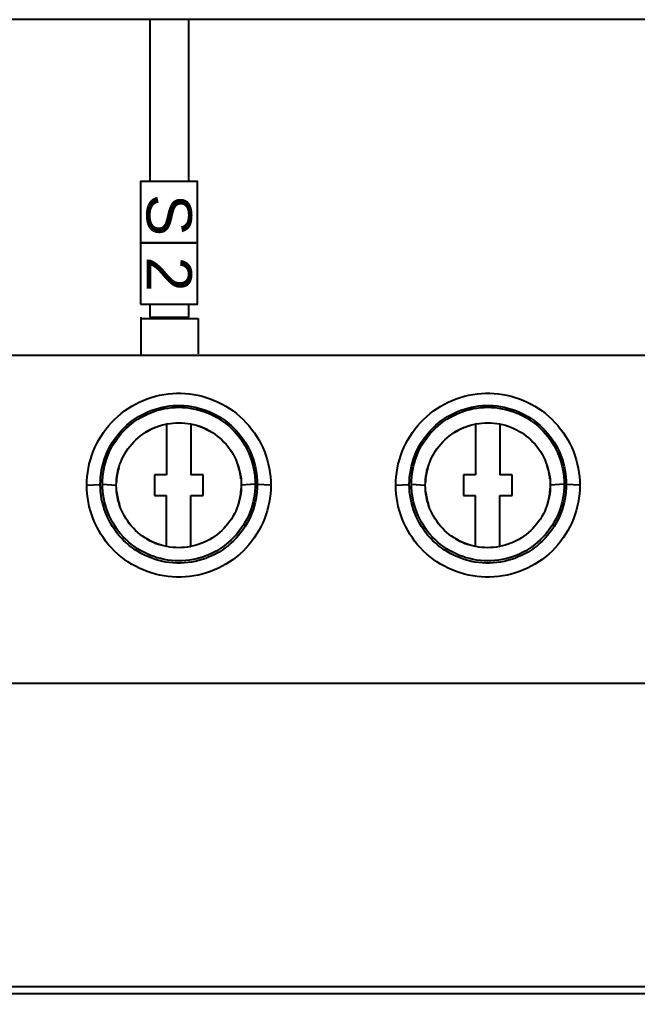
# Model space of a CAD drawing. Header units: millimetres. Extents: x 3609 to 5941, y 2453 to 3731.
# Drawn here: x 4253.4 to 4287.5, y 2760.5 to 2814.3 of the extents above; entities that cross this region are included whole.
import ezdxf

# ---------------------------------------------------------------- set-up
doc = ezdxf.new("R2010")
doc.units = ezdxf.units.MM
doc.styles.get("Standard").update_dxf_attribs({"font": 'arial.ttf'})

msp = doc.modelspace()

# ---------------------------------------------------------------- linework, layer by layer
for p, q in [((4431.542, 2814.284), (4171.042, 2814.284)), ((4260.637, 2814.292), (4260.637, 2805.356)), ((4262.789, 2805.356), (4262.789, 2814.292)), ((4260.637, 2801.987), (4260.637, 2801.936)), ((4262.789, 2801.936), (4262.789, 2801.987)), ((4260.637, 2798.567), (4260.637, 2797.852)), ((4262.789, 2797.852), (4262.789, 2798.567)), ((4260.131, 2797.852), (4260.131, 2795.765)), ((4260.131, 2797.788), (4263.295, 2797.788)), ((4260.637, 2797.852), (4262.789, 2797.852)), ((4263.295, 2797.788), (4263.295, 2795.828)), ((4219.423, 2795.761), (4288.091, 2795.761)), ((4261.175, 2793.543), (4261.408, 2793.587)), ((4261.408, 2793.587), (4261.642, 2793.62)), ((4261.642, 2793.62), (4261.878, 2793.642)), ((4261.878, 2793.642), (4262.114, 2793.653)), ((4262.114, 2793.653), (4262.351, 2793.653)), ((4262.351, 2793.653), (4262.587, 2793.642)), ((4262.587, 2793.642), (4262.823, 2793.62)), ((4262.823, 2793.62), (4263.057, 2793.587)), ((4263.057, 2793.587), (4263.29, 2793.543)), ((4278.222, 2793.543), (4278.455, 2793.587)), ((4278.455, 2793.587), (4278.689, 2793.62)), ((4278.689, 2793.62), (4278.925, 2793.642)), ((4278.925, 2793.642), (4279.161, 2793.653)), ((4279.161, 2793.653), (4279.398, 2793.653)), ((4279.398, 2793.653), (4279.634, 2793.642)), ((4279.634, 2793.642), (4279.87, 2793.62)), ((4279.87, 2793.62), (4280.104, 2793.587)), ((4280.104, 2793.587), (4280.337, 2793.543)), ((4259.636, 2792.94), (4259.843, 2793.056)), ((4259.843, 2793.056), (4260.055, 2793.163)), ((4260.055, 2793.163), (4260.272, 2793.26)), ((4260.272, 2793.26), (4260.492, 2793.346)), ((4260.492, 2793.346), (4260.717, 2793.422)), ((4260.717, 2793.422), (4260.945, 2793.488)), ((4260.945, 2793.488), (4261.175, 2793.543)), ((4263.29, 2793.543), (4263.52, 2793.488)), ((4263.52, 2793.488), (4263.748, 2793.423)), ((4263.748, 2793.423), (4263.972, 2793.347)), ((4263.972, 2793.347), (4264.193, 2793.26)), ((4264.193, 2793.26), (4264.41, 2793.163)), ((4264.41, 2793.163), (4264.622, 2793.056)), ((4264.622, 2793.056), (4264.829, 2792.94)), ((4276.683, 2792.94), (4276.89, 2793.056)), ((4276.89, 2793.056), (4277.102, 2793.163)), ((4277.102, 2793.163), (4277.319, 2793.26)), ((4277.319, 2793.26), (4277.54, 2793.346)), ((4277.54, 2793.346), (4277.764, 2793.422)), ((4277.764, 2793.422), (4277.992, 2793.488)), ((4277.992, 2793.488), (4278.222, 2793.543)), ((4280.337, 2793.543), (4280.567, 2793.488)), ((4280.567, 2793.488), (4280.795, 2793.423)), ((4280.795, 2793.423), (4281.02, 2793.347)), ((4281.02, 2793.347), (4281.241, 2793.26)), ((4281.241, 2793.26), (4281.457, 2793.163)), ((4281.457, 2793.163), (4281.669, 2793.056)), ((4281.669, 2793.056), (4281.876, 2792.94)), ((4258.868, 2792.379), (4259.05, 2792.532)), ((4259.05, 2792.532), (4259.239, 2792.677)), ((4259.239, 2792.677), (4259.434, 2792.813)), ((4259.434, 2792.813), (4259.636, 2792.94)), ((4260.195, 2792.471), (4260.376, 2792.562)), ((4260.318, 2792.419), (4260.498, 2792.506)), ((4260.376, 2792.562), (4260.561, 2792.645)), ((4260.498, 2792.506), (4260.681, 2792.584)), ((4260.561, 2792.645), (4260.749, 2792.719)), ((4260.681, 2792.584), (4260.868, 2792.653)), ((4260.749, 2792.719), (4260.941, 2792.785)), ((4260.868, 2792.653), (4261.057, 2792.714)), ((4260.941, 2792.785), (4261.135, 2792.841)), ((4261.057, 2792.714), (4261.25, 2792.765)), ((4261.135, 2792.841), (4261.331, 2792.888)), ((4261.25, 2792.765), (4261.445, 2792.807)), ((4261.331, 2792.888), (4261.53, 2792.925)), ((4261.445, 2792.807), (4261.642, 2792.84)), ((4261.53, 2792.925), (4261.729, 2792.954)), ((4261.642, 2792.84), (4261.84, 2792.863)), ((4261.729, 2792.954), (4261.93, 2792.972)), ((4261.84, 2792.863), (4262.039, 2792.877)), ((4261.93, 2792.972), (4262.132, 2792.982)), ((4262.039, 2792.877), (4262.239, 2792.882)), ((4262.132, 2792.982), (4262.333, 2792.982)), ((4262.239, 2792.882), (4262.439, 2792.877)), ((4262.333, 2792.982), (4262.535, 2792.972)), ((4262.439, 2792.877), (4262.638, 2792.862)), ((4262.535, 2792.972), (4262.735, 2792.954)), ((4262.638, 2792.862), (4262.836, 2792.838)), ((4262.735, 2792.954), (4262.935, 2792.925)), ((4262.836, 2792.838), (4263.033, 2792.805)), ((4262.935, 2792.925), (4263.133, 2792.888)), ((4263.033, 2792.805), (4263.227, 2792.762)), ((4263.133, 2792.888), (4263.33, 2792.841)), ((4263.227, 2792.762), (4263.419, 2792.71)), ((4263.33, 2792.841), (4263.524, 2792.785)), ((4263.419, 2792.71), (4263.609, 2792.649)), ((4263.524, 2792.785), (4263.715, 2792.72)), ((4263.609, 2792.649), (4263.795, 2792.58)), ((4263.715, 2792.72), (4263.904, 2792.645)), ((4263.795, 2792.58), (4263.978, 2792.501)), ((4263.904, 2792.645), (4264.089, 2792.563)), ((4264.089, 2792.563), (4264.269, 2792.471)), ((4264.829, 2792.94), (4265.03, 2792.813)), ((4265.03, 2792.813), (4265.226, 2792.677)), ((4265.226, 2792.677), (4265.415, 2792.533)), ((4265.415, 2792.533), (4265.597, 2792.379)), ((4275.915, 2792.379), (4276.097, 2792.532)), ((4276.097, 2792.532), (4276.286, 2792.677)), ((4276.286, 2792.677), (4276.482, 2792.813)), ((4276.482, 2792.813), (4276.683, 2792.94)), ((4277.243, 2792.471), (4277.424, 2792.562)), ((4277.365, 2792.419), (4277.545, 2792.506)), ((4277.424, 2792.562), (4277.608, 2792.645)), ((4277.545, 2792.506), (4277.728, 2792.584)), ((4277.608, 2792.645), (4277.797, 2792.719)), ((4277.728, 2792.584), (4277.915, 2792.653)), ((4277.797, 2792.719), (4277.988, 2792.785)), ((4277.915, 2792.653), (4278.105, 2792.714)), ((4277.988, 2792.785), (4278.182, 2792.841)), ((4278.105, 2792.714), (4278.297, 2792.765)), ((4278.182, 2792.841), (4278.379, 2792.888)), ((4278.297, 2792.765), (4278.492, 2792.807)), ((4278.379, 2792.888), (4278.577, 2792.925)), ((4278.492, 2792.807), (4278.689, 2792.84)), ((4278.577, 2792.925), (4278.777, 2792.954)), ((4278.689, 2792.84), (4278.887, 2792.863)), ((4278.777, 2792.954), (4278.977, 2792.972)), ((4278.887, 2792.863), (4279.087, 2792.877)), ((4278.977, 2792.972), (4279.179, 2792.982)), ((4279.087, 2792.877), (4279.287, 2792.882)), ((4279.179, 2792.982), (4279.38, 2792.982)), ((4279.287, 2792.882), (4279.486, 2792.877)), ((4279.38, 2792.982), (4279.582, 2792.972)), ((4279.486, 2792.877), (4279.685, 2792.862)), ((4279.582, 2792.972), (4279.783, 2792.954)), ((4279.685, 2792.862), (4279.883, 2792.838)), ((4279.783, 2792.954), (4279.982, 2792.925)), ((4279.883, 2792.838), (4280.08, 2792.805)), ((4279.982, 2792.925), (4280.181, 2792.888)), ((4280.08, 2792.805), (4280.274, 2792.762)), ((4280.181, 2792.888), (4280.377, 2792.841)), ((4280.274, 2792.762), (4280.467, 2792.71)), ((4280.377, 2792.841), (4280.571, 2792.785)), ((4280.467, 2792.71), (4280.656, 2792.649)), ((4280.571, 2792.785), (4280.763, 2792.72)), ((4280.656, 2792.649), (4280.842, 2792.58)), ((4280.763, 2792.72), (4280.951, 2792.645)), ((4280.842, 2792.58), (4281.025, 2792.501)), ((4280.951, 2792.645), (4281.136, 2792.563)), ((4281.136, 2792.563), (4281.317, 2792.471)), ((4281.876, 2792.94), (4282.078, 2792.813)), ((4282.078, 2792.813), (4282.273, 2792.677)), ((4282.273, 2792.677), (4282.462, 2792.533)), ((4282.462, 2792.533), (4282.644, 2792.379)), ((4258.367, 2791.868), (4258.526, 2792.046)), ((4258.526, 2792.046), (4258.693, 2792.216)), ((4258.693, 2792.216), (4258.868, 2792.379)), ((4259.364, 2791.89), (4259.519, 2792.021)), ((4259.489, 2791.861), (4259.645, 2791.989)), ((4259.519, 2792.021), (4259.68, 2792.146)), ((4259.645, 2791.989), (4259.806, 2792.109)), ((4259.68, 2792.146), (4259.847, 2792.262)), ((4259.806, 2792.109), (4259.972, 2792.22)), ((4259.847, 2792.262), (4260.019, 2792.371)), ((4259.972, 2792.22), (4260.143, 2792.324)), ((4260.019, 2792.371), (4260.195, 2792.471)), ((4260.143, 2792.324), (4260.318, 2792.419)), ((4261.588, 2791.965), (4261.749, 2791.992)), ((4261.749, 2791.992), (4261.911, 2792.011)), ((4261.911, 2792.011), (4262.075, 2792.022)), ((4262.075, 2792.022), (4262.238, 2792.026)), ((4262.238, 2792.026), (4262.402, 2792.022)), ((4262.402, 2792.022), (4262.564, 2792.01)), ((4262.564, 2792.01), (4262.727, 2791.99)), ((4262.727, 2791.99), (4262.887, 2791.963)), ((4263.978, 2792.501), (4264.157, 2792.414)), ((4264.157, 2792.414), (4264.332, 2792.318)), ((4264.269, 2792.471), (4264.446, 2792.371)), ((4264.332, 2792.318), (4264.503, 2792.214)), ((4264.446, 2792.371), (4264.618, 2792.262)), ((4264.503, 2792.214), (4264.669, 2792.101)), ((4264.618, 2792.262), (4264.785, 2792.146)), ((4264.669, 2792.101), (4264.831, 2791.98)), ((4264.785, 2792.146), (4264.946, 2792.022)), ((4264.831, 2791.98), (4264.986, 2791.852)), ((4264.946, 2792.022), (4265.101, 2791.89)), ((4265.597, 2792.379), (4265.772, 2792.217)), ((4265.772, 2792.217), (4265.939, 2792.046)), ((4265.939, 2792.046), (4266.098, 2791.868)), ((4275.414, 2791.868), (4275.573, 2792.046)), ((4275.573, 2792.046), (4275.74, 2792.216)), ((4275.74, 2792.216), (4275.915, 2792.379)), ((4276.411, 2791.89), (4276.566, 2792.021)), ((4276.537, 2791.861), (4276.692, 2791.989)), ((4276.566, 2792.021), (4276.727, 2792.146)), ((4276.692, 2791.989), (4276.853, 2792.109)), ((4276.727, 2792.146), (4276.894, 2792.262)), ((4276.853, 2792.109), (4277.019, 2792.22)), ((4276.894, 2792.262), (4277.066, 2792.371)), ((4277.019, 2792.22), (4277.19, 2792.324)), ((4277.066, 2792.371), (4277.243, 2792.471)), ((4277.19, 2792.324), (4277.365, 2792.419)), ((4278.635, 2791.965), (4278.796, 2791.992)), ((4278.796, 2791.992), (4278.959, 2792.011)), ((4278.959, 2792.011), (4279.122, 2792.022)), ((4279.122, 2792.022), (4279.285, 2792.026)), ((4279.285, 2792.026), (4279.449, 2792.022)), ((4279.449, 2792.022), (4279.612, 2792.01)), ((4279.612, 2792.01), (4279.774, 2791.99)), ((4279.774, 2791.99), (4279.934, 2791.963)), ((4281.025, 2792.501), (4281.204, 2792.414)), ((4281.204, 2792.414), (4281.38, 2792.318)), ((4281.317, 2792.471), (4281.493, 2792.371)), ((4281.38, 2792.318), (4281.55, 2792.214)), ((4281.493, 2792.371), (4281.665, 2792.262)), ((4281.55, 2792.214), (4281.717, 2792.101)), ((4281.665, 2792.262), (4281.832, 2792.146)), ((4281.717, 2792.101), (4281.878, 2791.98)), ((4281.832, 2792.146), (4281.993, 2792.022)), ((4281.878, 2791.98), (4282.033, 2791.852)), ((4281.993, 2792.022), (4282.149, 2791.89)), ((4282.644, 2792.379), (4282.819, 2792.217)), ((4282.819, 2792.217), (4282.986, 2792.046)), ((4282.986, 2792.046), (4283.145, 2791.868)), ((4257.942, 2791.291), (4258.075, 2791.49)), ((4258.075, 2791.49), (4258.217, 2791.682)), ((4258.217, 2791.682), (4258.367, 2791.868)), ((4258.807, 2791.292), (4258.936, 2791.451)), ((4258.929, 2791.274), (4259.059, 2791.431)), ((4258.936, 2791.451), (4259.072, 2791.604)), ((4259.059, 2791.431), (4259.196, 2791.582)), ((4259.072, 2791.604), (4259.214, 2791.75)), ((4259.196, 2791.582), (4259.34, 2791.725)), ((4259.214, 2791.75), (4259.364, 2791.89)), ((4259.34, 2791.725), (4259.489, 2791.861)), ((4260.247, 2791.397), (4260.383, 2791.488)), ((4260.383, 2791.488), (4260.523, 2791.572)), ((4260.523, 2791.572), (4260.666, 2791.65)), ((4260.666, 2791.65), (4260.813, 2791.72)), ((4260.813, 2791.72), (4260.963, 2791.784)), ((4260.963, 2791.784), (4261.116, 2791.84)), ((4261.116, 2791.84), (4261.271, 2791.889)), ((4261.271, 2791.889), (4261.429, 2791.931)), ((4261.429, 2791.931), (4261.588, 2791.965)), ((4261.562, 2791.96), (4261.562, 2789.153)), ((4262.887, 2791.963), (4263.046, 2791.929)), ((4262.903, 2791.96), (4262.903, 2789.153)), ((4263.046, 2791.929), (4263.204, 2791.886)), ((4263.204, 2791.886), (4263.359, 2791.837)), ((4263.359, 2791.837), (4263.511, 2791.78)), ((4263.511, 2791.78), (4263.661, 2791.716)), ((4263.661, 2791.716), (4263.807, 2791.645)), ((4263.807, 2791.645), (4263.951, 2791.567)), ((4263.951, 2791.567), (4264.09, 2791.483)), ((4264.09, 2791.483), (4264.226, 2791.391)), ((4264.986, 2791.852), (4265.136, 2791.715)), ((4265.101, 2791.89), (4265.251, 2791.751)), ((4265.136, 2791.715), (4265.28, 2791.571)), ((4265.251, 2791.751), (4265.393, 2791.604)), ((4265.28, 2791.571), (4265.417, 2791.42)), ((4265.393, 2791.604), (4265.529, 2791.451)), ((4265.529, 2791.451), (4265.658, 2791.292)), ((4266.098, 2791.868), (4266.248, 2791.683)), ((4266.248, 2791.683), (4266.39, 2791.49)), ((4266.39, 2791.49), (4266.523, 2791.291)), ((4274.989, 2791.291), (4275.122, 2791.49)), ((4275.122, 2791.49), (4275.264, 2791.682)), ((4275.264, 2791.682), (4275.414, 2791.868)), ((4275.855, 2791.292), (4275.983, 2791.451)), ((4275.976, 2791.274), (4276.106, 2791.431)), ((4275.983, 2791.451), (4276.119, 2791.604)), ((4276.106, 2791.431), (4276.243, 2791.582)), ((4276.119, 2791.604), (4276.262, 2791.75)), ((4276.243, 2791.582), (4276.387, 2791.725)), ((4276.262, 2791.75), (4276.411, 2791.89)), ((4276.387, 2791.725), (4276.537, 2791.861)), ((4277.294, 2791.397), (4277.43, 2791.488)), ((4277.43, 2791.488), (4277.57, 2791.572)), ((4277.57, 2791.572), (4277.714, 2791.65)), ((4277.714, 2791.65), (4277.86, 2791.72)), ((4277.86, 2791.72), (4278.01, 2791.784)), ((4278.01, 2791.784), (4278.163, 2791.84)), ((4278.163, 2791.84), (4278.318, 2791.889)), ((4278.318, 2791.889), (4278.476, 2791.931)), ((4278.476, 2791.931), (4278.635, 2791.965)), ((4278.609, 2791.96), (4278.609, 2789.153)), ((4279.934, 2791.963), (4280.094, 2791.929)), ((4279.95, 2791.96), (4279.95, 2789.153)), ((4280.094, 2791.929), (4280.251, 2791.886)), ((4280.251, 2791.886), (4280.406, 2791.837)), ((4280.406, 2791.837), (4280.558, 2791.78)), ((4280.558, 2791.78), (4280.708, 2791.716)), ((4280.708, 2791.716), (4280.855, 2791.645)), ((4280.855, 2791.645), (4280.998, 2791.567)), ((4280.998, 2791.567), (4281.138, 2791.483)), ((4281.138, 2791.483), (4281.274, 2791.391)), ((4282.033, 2791.852), (4282.183, 2791.715)), ((4282.149, 2791.89), (4282.298, 2791.751)), ((4282.183, 2791.715), (4282.327, 2791.571)), ((4282.298, 2791.751), (4282.44, 2791.604)), ((4282.327, 2791.571), (4282.464, 2791.42)), ((4282.44, 2791.604), (4282.576, 2791.451)), ((4282.576, 2791.451), (4282.705, 2791.292)), ((4283.145, 2791.868), (4283.296, 2791.683)), ((4283.296, 2791.683), (4283.437, 2791.49)), ((4283.437, 2791.49), (4283.57, 2791.291)), ((4257.706, 2790.875), (4257.819, 2791.086)), ((4257.819, 2791.086), (4257.942, 2791.291)), ((4258.468, 2790.78), (4258.573, 2790.956)), ((4258.573, 2790.956), (4258.686, 2791.127)), ((4258.584, 2790.764), (4258.691, 2790.94)), ((4258.686, 2791.127), (4258.807, 2791.292)), ((4258.691, 2790.94), (4258.806, 2791.11)), ((4258.806, 2791.11), (4258.929, 2791.274)), ((4259.636, 2790.846), (4259.748, 2790.969)), ((4259.748, 2790.969), (4259.866, 2791.085)), ((4259.866, 2791.085), (4259.988, 2791.195)), ((4259.988, 2791.195), (4260.115, 2791.299)), ((4260.115, 2791.299), (4260.247, 2791.397)), ((4264.226, 2791.391), (4264.358, 2791.293)), ((4264.358, 2791.293), (4264.486, 2791.188)), ((4264.486, 2791.188), (4264.608, 2791.077)), ((4264.608, 2791.077), (4264.726, 2790.96)), ((4264.726, 2790.96), (4264.838, 2790.837)), ((4265.417, 2791.42), (4265.546, 2791.261)), ((4265.546, 2791.261), (4265.669, 2791.097)), ((4265.658, 2791.292), (4265.779, 2791.127)), ((4265.669, 2791.097), (4265.783, 2790.926)), ((4265.779, 2791.127), (4265.892, 2790.956)), ((4265.783, 2790.926), (4265.889, 2790.75)), ((4265.892, 2790.956), (4265.997, 2790.78)), ((4266.523, 2791.291), (4266.646, 2791.086)), ((4266.646, 2791.086), (4266.759, 2790.875)), ((4274.753, 2790.875), (4274.866, 2791.086)), ((4274.866, 2791.086), (4274.989, 2791.291)), ((4275.515, 2790.78), (4275.62, 2790.956)), ((4275.62, 2790.956), (4275.734, 2791.127)), ((4275.631, 2790.764), (4275.738, 2790.94)), ((4275.734, 2791.127), (4275.855, 2791.292)), ((4275.738, 2790.94), (4275.853, 2791.11)), ((4275.853, 2791.11), (4275.976, 2791.274)), ((4276.683, 2790.846), (4276.795, 2790.969)), ((4276.795, 2790.969), (4276.913, 2791.085)), ((4276.913, 2791.085), (4277.035, 2791.195)), ((4277.035, 2791.195), (4277.163, 2791.299)), ((4277.163, 2791.299), (4277.294, 2791.397)), ((4281.274, 2791.391), (4281.405, 2791.293)), ((4281.405, 2791.293), (4281.533, 2791.188)), ((4281.533, 2791.188), (4281.655, 2791.077)), ((4281.655, 2791.077), (4281.773, 2790.96)), ((4281.773, 2790.96), (4281.885, 2790.837)), ((4282.464, 2791.42), (4282.594, 2791.261)), ((4282.594, 2791.261), (4282.716, 2791.097)), ((4282.705, 2791.292), (4282.826, 2791.127)), ((4282.716, 2791.097), (4282.83, 2790.926)), ((4282.826, 2791.127), (4282.939, 2790.956)), ((4282.83, 2790.926), (4282.936, 2790.75)), ((4282.939, 2790.956), (4283.044, 2790.78)), ((4283.57, 2791.291), (4283.693, 2791.086)), ((4283.693, 2791.086), (4283.806, 2790.875)), ((4257.428, 2790.214), (4257.51, 2790.439)), ((4257.51, 2790.439), (4257.603, 2790.659)), ((4257.603, 2790.659), (4257.706, 2790.875)), ((4258.204, 2790.225), (4258.283, 2790.414)), ((4258.283, 2790.414), (4258.371, 2790.599)), ((4258.317, 2790.21), (4258.397, 2790.398)), ((4258.371, 2790.599), (4258.468, 2790.78)), ((4258.397, 2790.398), (4258.486, 2790.584)), ((4258.486, 2790.584), (4258.584, 2790.764)), ((4259.248, 2790.304), (4259.335, 2790.446)), ((4259.335, 2790.446), (4259.429, 2790.585)), ((4259.429, 2790.585), (4259.529, 2790.718)), ((4259.529, 2790.718), (4259.636, 2790.846)), ((4264.838, 2790.837), (4264.944, 2790.708)), ((4264.944, 2790.708), (4265.044, 2790.574)), ((4265.044, 2790.574), (4265.137, 2790.435)), ((4265.137, 2790.435), (4265.224, 2790.292)), ((4265.889, 2790.75), (4265.986, 2790.569)), ((4265.986, 2790.569), (4266.074, 2790.384)), ((4265.997, 2790.78), (4266.094, 2790.599)), ((4266.074, 2790.384), (4266.153, 2790.196)), ((4266.094, 2790.599), (4266.182, 2790.414)), ((4266.182, 2790.414), (4266.261, 2790.225)), ((4266.759, 2790.875), (4266.862, 2790.659)), ((4266.862, 2790.659), (4266.955, 2790.439)), ((4266.955, 2790.439), (4267.037, 2790.215)), ((4274.475, 2790.214), (4274.557, 2790.439)), ((4274.557, 2790.439), (4274.65, 2790.659)), ((4274.65, 2790.659), (4274.753, 2790.875)), ((4275.251, 2790.225), (4275.33, 2790.414)), ((4275.33, 2790.414), (4275.419, 2790.599)), ((4275.364, 2790.21), (4275.444, 2790.398)), ((4275.419, 2790.599), (4275.515, 2790.78)), ((4275.444, 2790.398), (4275.533, 2790.584)), ((4275.533, 2790.584), (4275.631, 2790.764)), ((4276.295, 2790.304), (4276.382, 2790.446)), ((4276.382, 2790.446), (4276.476, 2790.585)), ((4276.476, 2790.585), (4276.577, 2790.718)), ((4276.577, 2790.718), (4276.683, 2790.846)), ((4281.885, 2790.837), (4281.991, 2790.708)), ((4281.991, 2790.708), (4282.091, 2790.574)), ((4282.091, 2790.574), (4282.185, 2790.435)), ((4282.185, 2790.435), (4282.271, 2790.292)), ((4282.936, 2790.75), (4283.033, 2790.569)), ((4283.033, 2790.569), (4283.122, 2790.384)), ((4283.044, 2790.78), (4283.141, 2790.599)), ((4283.122, 2790.384), (4283.201, 2790.196)), ((4283.141, 2790.599), (4283.229, 2790.414)), ((4283.229, 2790.414), (4283.308, 2790.225)), ((4283.806, 2790.875), (4283.909, 2790.659)), ((4283.909, 2790.659), (4284.002, 2790.439)), ((4284.002, 2790.439), (4284.085, 2790.215)), ((4257.295, 2789.754), (4257.356, 2789.986)), ((4257.356, 2789.986), (4257.428, 2790.214)), ((4258.02, 2789.637), (4258.072, 2789.836)), ((4258.072, 2789.836), (4258.133, 2790.032)), ((4258.133, 2790.032), (4258.204, 2790.225)), ((4258.134, 2789.628), (4258.185, 2789.824)), ((4258.185, 2789.824), (4258.247, 2790.018)), ((4258.247, 2790.018), (4258.317, 2790.21)), ((4258.971, 2789.696), (4259.029, 2789.852)), ((4259.029, 2789.852), (4259.095, 2790.006)), ((4259.095, 2790.006), (4259.167, 2790.157)), ((4259.167, 2790.157), (4259.248, 2790.304)), ((4265.224, 2790.292), (4265.304, 2790.145)), ((4265.304, 2790.145), (4265.376, 2789.994)), ((4265.376, 2789.994), (4265.44, 2789.841)), ((4265.44, 2789.841), (4265.497, 2789.686)), ((4266.153, 2790.196), (4266.223, 2790.005)), ((4266.223, 2790.005), (4266.283, 2789.813)), ((4266.261, 2790.225), (4266.332, 2790.032)), ((4266.332, 2790.032), (4266.393, 2789.836)), ((4266.393, 2789.836), (4266.445, 2789.637)), ((4267.037, 2790.215), (4267.109, 2789.986)), ((4267.109, 2789.986), (4267.17, 2789.755)), ((4274.342, 2789.754), (4274.403, 2789.986)), ((4274.403, 2789.986), (4274.475, 2790.214)), ((4275.067, 2789.637), (4275.119, 2789.836)), ((4275.119, 2789.836), (4275.181, 2790.032)), ((4275.181, 2790.032), (4275.251, 2790.225)), ((4275.181, 2789.628), (4275.233, 2789.824)), ((4275.233, 2789.824), (4275.294, 2790.018)), ((4275.294, 2790.018), (4275.364, 2790.21)), ((4276.019, 2789.696), (4276.076, 2789.852)), ((4276.076, 2789.852), (4276.142, 2790.006)), ((4276.142, 2790.006), (4276.215, 2790.157)), ((4276.215, 2790.157), (4276.295, 2790.304)), ((4282.271, 2790.292), (4282.351, 2790.145)), ((4282.351, 2790.145), (4282.423, 2789.994)), ((4282.423, 2789.994), (4282.488, 2789.841)), ((4282.488, 2789.841), (4282.545, 2789.686)), ((4283.201, 2790.196), (4283.27, 2790.005)), ((4283.27, 2790.005), (4283.33, 2789.813)), ((4283.308, 2790.225), (4283.379, 2790.032)), ((4283.379, 2790.032), (4283.44, 2789.836)), ((4283.44, 2789.836), (4283.492, 2789.637)), ((4284.085, 2790.215), (4284.156, 2789.986)), ((4284.156, 2789.986), (4284.217, 2789.755)), ((4257.178, 2789.05), (4257.206, 2789.286)), ((4257.206, 2789.286), (4257.245, 2789.521)), ((4257.245, 2789.521), (4257.295, 2789.754)), ((4257.944, 2789.235), (4257.978, 2789.437)), ((4257.978, 2789.437), (4258.02, 2789.637)), ((4258.06, 2789.234), (4258.092, 2789.432)), ((4258.092, 2789.432), (4258.134, 2789.628)), ((4258.845, 2789.22), (4258.879, 2789.38)), ((4258.879, 2789.38), (4258.921, 2789.539)), ((4258.921, 2789.539), (4258.971, 2789.696)), ((4265.497, 2789.686), (4265.546, 2789.53)), ((4265.546, 2789.53), (4265.588, 2789.373)), ((4265.588, 2789.373), (4265.621, 2789.214)), ((4266.283, 2789.813), (4266.333, 2789.62)), ((4266.333, 2789.62), (4266.374, 2789.425)), ((4266.374, 2789.425), (4266.406, 2789.23)), ((4266.445, 2789.637), (4266.488, 2789.437)), ((4266.488, 2789.437), (4266.521, 2789.235)), ((4267.17, 2789.755), (4267.22, 2789.521)), ((4267.22, 2789.521), (4267.259, 2789.286)), ((4267.259, 2789.286), (4267.287, 2789.05)), ((4274.226, 2789.05), (4274.253, 2789.286)), ((4274.253, 2789.286), (4274.292, 2789.521)), ((4274.292, 2789.521), (4274.342, 2789.754)), ((4274.991, 2789.235), (4275.025, 2789.437)), ((4275.025, 2789.437), (4275.067, 2789.637)), ((4275.107, 2789.234), (4275.139, 2789.432)), ((4275.139, 2789.432), (4275.181, 2789.628)), ((4275.892, 2789.22), (4275.926, 2789.38)), ((4275.926, 2789.38), (4275.968, 2789.539)), ((4275.968, 2789.539), (4276.019, 2789.696)), ((4282.545, 2789.686), (4282.594, 2789.53)), ((4282.594, 2789.53), (4282.635, 2789.373)), ((4282.635, 2789.373), (4282.668, 2789.214)), ((4283.33, 2789.813), (4283.38, 2789.62)), ((4283.38, 2789.62), (4283.421, 2789.425)), ((4283.421, 2789.425), (4283.453, 2789.23)), ((4283.492, 2789.637), (4283.535, 2789.437)), ((4283.535, 2789.437), (4283.568, 2789.235)), ((4284.217, 2789.755), (4284.267, 2789.521)), ((4284.267, 2789.521), (4284.306, 2789.286)), ((4284.306, 2789.286), (4284.334, 2789.05)), ((4257.157, 2788.578), (4257.162, 2788.814)), ((4257.162, 2788.814), (4257.178, 2789.05)), ((4257.902, 2788.628), (4257.906, 2788.83)), ((4257.906, 2788.83), (4257.921, 2789.032)), ((4257.921, 2789.032), (4257.944, 2789.235)), ((4258.019, 2788.643), (4258.023, 2788.84)), ((4258.023, 2788.84), (4258.037, 2789.037)), ((4258.037, 2789.037), (4258.06, 2789.234)), ((4258.789, 2788.738), (4258.8, 2788.899)), ((4258.8, 2788.899), (4258.818, 2789.059)), ((4258.818, 2789.059), (4258.845, 2789.22)), ((4260.892, 2789.153), (4260.892, 2788.004)), ((4261.562, 2789.153), (4260.892, 2789.153)), ((4263.573, 2789.153), (4262.903, 2789.153)), ((4263.573, 2788.004), (4263.573, 2789.153)), ((4265.621, 2789.214), (4265.647, 2789.056)), ((4265.647, 2789.056), (4265.666, 2788.897)), ((4265.666, 2788.897), (4265.677, 2788.737)), ((4266.406, 2789.23), (4266.428, 2789.034)), ((4266.428, 2789.034), (4266.442, 2788.839)), ((4266.442, 2788.839), (4266.446, 2788.643)), ((4266.521, 2789.235), (4266.545, 2789.032)), ((4266.545, 2789.032), (4266.559, 2788.83)), ((4266.559, 2788.83), (4266.563, 2788.628)), ((4267.287, 2789.05), (4267.303, 2788.814)), ((4267.303, 2788.814), (4267.308, 2788.578)), ((4274.204, 2788.578), (4274.209, 2788.814)), ((4274.209, 2788.814), (4274.226, 2789.05)), ((4274.949, 2788.628), (4274.954, 2788.83)), ((4274.954, 2788.83), (4274.968, 2789.032)), ((4274.968, 2789.032), (4274.991, 2789.235)), ((4275.066, 2788.643), (4275.07, 2788.84)), ((4275.07, 2788.84), (4275.084, 2789.037)), ((4275.084, 2789.037), (4275.107, 2789.234)), ((4275.836, 2788.738), (4275.847, 2788.899)), ((4275.847, 2788.899), (4275.866, 2789.059)), ((4275.866, 2789.059), (4275.892, 2789.22)), ((4277.939, 2789.153), (4277.939, 2788.004)), ((4278.609, 2789.153), (4277.939, 2789.153)), ((4280.621, 2789.153), (4279.95, 2789.153)), ((4280.621, 2788.004), (4280.621, 2789.153)), ((4282.668, 2789.214), (4282.694, 2789.056)), ((4282.694, 2789.056), (4282.713, 2788.897)), ((4282.713, 2788.897), (4282.724, 2788.737)), ((4283.453, 2789.23), (4283.476, 2789.034)), ((4283.476, 2789.034), (4283.489, 2788.839)), ((4283.489, 2788.839), (4283.493, 2788.643)), ((4283.568, 2789.235), (4283.592, 2789.032)), ((4283.592, 2789.032), (4283.606, 2788.83)), ((4283.606, 2788.83), (4283.61, 2788.628)), ((4284.334, 2789.05), (4284.35, 2788.814)), ((4284.35, 2788.814), (4284.356, 2788.578)), ((4257.157, 2788.578), (4257.902, 2788.628)), ((4257.162, 2788.342), (4257.157, 2788.578)), ((4257.179, 2788.106), (4257.162, 2788.342)), ((4257.907, 2788.425), (4257.902, 2788.628)), ((4257.921, 2788.222), (4257.907, 2788.425)), ((4257.944, 2788.02), (4257.921, 2788.222)), ((4258.023, 2788.448), (4258.019, 2788.643)), ((4258.019, 2788.643), (4258.785, 2788.578)), ((4258.037, 2788.253), (4258.023, 2788.448)), ((4258.059, 2788.058), (4258.037, 2788.253)), ((4258.785, 2788.578), (4258.789, 2788.738)), ((4258.788, 2788.42), (4258.785, 2788.578)), ((4258.799, 2788.261), (4258.788, 2788.42)), ((4258.818, 2788.103), (4258.799, 2788.261)), ((4265.666, 2788.259), (4265.647, 2788.099)), ((4265.677, 2788.419), (4265.666, 2788.259)), ((4265.677, 2788.737), (4265.68, 2788.578)), ((4265.68, 2788.578), (4265.677, 2788.419)), ((4266.446, 2788.643), (4265.68, 2788.578)), ((4266.428, 2788.251), (4266.406, 2788.054)), ((4266.442, 2788.447), (4266.428, 2788.251)), ((4266.447, 2788.643), (4266.442, 2788.447)), ((4266.544, 2788.222), (4266.521, 2788.02)), ((4266.559, 2788.425), (4266.544, 2788.222)), ((4266.563, 2788.628), (4266.559, 2788.425)), ((4267.308, 2788.578), (4266.563, 2788.628)), ((4267.303, 2788.342), (4267.287, 2788.105)), ((4267.308, 2788.578), (4267.303, 2788.342)), ((4274.204, 2788.578), (4274.949, 2788.628)), ((4274.209, 2788.342), (4274.204, 2788.578)), ((4274.226, 2788.106), (4274.209, 2788.342)), ((4274.954, 2788.425), (4274.949, 2788.628)), ((4274.968, 2788.222), (4274.954, 2788.425)), ((4274.992, 2788.02), (4274.968, 2788.222)), ((4275.07, 2788.448), (4275.066, 2788.643)), ((4275.066, 2788.643), (4275.832, 2788.578)), ((4275.084, 2788.253), (4275.07, 2788.448)), ((4275.106, 2788.058), (4275.084, 2788.253)), ((4275.832, 2788.578), (4275.836, 2788.738)), ((4275.836, 2788.42), (4275.832, 2788.578)), ((4275.847, 2788.261), (4275.836, 2788.42)), ((4275.865, 2788.103), (4275.847, 2788.261)), ((4282.713, 2788.259), (4282.694, 2788.099)), ((4282.724, 2788.419), (4282.713, 2788.259)), ((4282.724, 2788.737), (4282.728, 2788.578)), ((4282.728, 2788.578), (4282.724, 2788.419)), ((4283.494, 2788.643), (4282.727, 2788.578)), ((4283.476, 2788.251), (4283.453, 2788.054)), ((4283.489, 2788.447), (4283.476, 2788.251)), ((4283.494, 2788.643), (4283.489, 2788.447)), ((4283.592, 2788.222), (4283.568, 2788.02)), ((4283.606, 2788.425), (4283.592, 2788.222)), ((4283.61, 2788.628), (4283.606, 2788.425)), ((4284.356, 2788.578), (4283.61, 2788.628)), ((4284.35, 2788.342), (4284.334, 2788.105)), ((4284.356, 2788.578), (4284.35, 2788.342)), ((4257.206, 2787.869), (4257.179, 2788.106)), ((4257.245, 2787.634), (4257.206, 2787.869)), ((4257.978, 2787.818), (4257.944, 2788.02)), ((4258.02, 2787.618), (4257.978, 2787.818)), ((4258.09, 2787.864), (4258.059, 2788.058)), ((4258.131, 2787.67), (4258.09, 2787.864)), ((4258.181, 2787.477), (4258.131, 2787.67)), ((4258.843, 2787.944), (4258.818, 2788.103)), ((4258.877, 2787.787), (4258.843, 2787.944)), ((4258.918, 2787.63), (4258.877, 2787.787)), ((4260.892, 2788.004), (4261.562, 2788.004)), ((4261.562, 2785.196), (4261.562, 2788.004)), ((4262.903, 2785.196), (4262.903, 2788.004)), ((4262.903, 2788.004), (4263.573, 2788.004)), ((4265.587, 2787.779), (4265.545, 2787.621)), ((4265.621, 2787.939), (4265.587, 2787.779)), ((4265.647, 2788.099), (4265.621, 2787.939)), ((4266.374, 2787.857), (4266.332, 2787.661)), ((4266.406, 2788.054), (4266.374, 2787.857)), ((4266.487, 2787.818), (4266.445, 2787.618)), ((4266.521, 2788.02), (4266.487, 2787.818)), ((4267.259, 2787.869), (4267.22, 2787.634)), ((4267.287, 2788.105), (4267.259, 2787.869)), ((4274.254, 2787.869), (4274.226, 2788.106)), ((4274.292, 2787.634), (4274.254, 2787.869)), ((4275.025, 2787.818), (4274.992, 2788.02)), ((4275.067, 2787.618), (4275.025, 2787.818)), ((4275.138, 2787.864), (4275.106, 2788.058)), ((4275.178, 2787.67), (4275.138, 2787.864)), ((4275.228, 2787.477), (4275.178, 2787.67)), ((4275.891, 2787.944), (4275.865, 2788.103)), ((4275.924, 2787.787), (4275.891, 2787.944)), ((4275.965, 2787.63), (4275.924, 2787.787)), ((4277.939, 2788.004), (4278.609, 2788.004)), ((4278.609, 2785.196), (4278.609, 2788.004)), ((4279.95, 2785.196), (4279.95, 2788.004)), ((4279.95, 2788.004), (4280.621, 2788.004)), ((4282.634, 2787.779), (4282.592, 2787.621)), ((4282.668, 2787.939), (4282.634, 2787.779)), ((4282.694, 2788.099), (4282.668, 2787.939)), ((4283.421, 2787.857), (4283.379, 2787.661)), ((4283.453, 2788.054), (4283.421, 2787.857)), ((4283.535, 2787.818), (4283.492, 2787.618)), ((4283.568, 2788.02), (4283.535, 2787.818)), ((4284.306, 2787.869), (4284.267, 2787.634)), ((4284.334, 2788.105), (4284.306, 2787.869)), ((4257.295, 2787.401), (4257.245, 2787.634)), ((4257.356, 2787.17), (4257.295, 2787.401)), ((4257.428, 2786.942), (4257.356, 2787.17)), ((4258.072, 2787.42), (4258.02, 2787.618)), ((4258.133, 2787.225), (4258.072, 2787.42)), ((4258.203, 2787.033), (4258.133, 2787.225)), ((4258.241, 2787.285), (4258.181, 2787.477)), ((4258.31, 2787.095), (4258.241, 2787.285)), ((4258.966, 2787.474), (4258.918, 2787.63)), ((4259.023, 2787.319), (4258.966, 2787.474)), ((4259.087, 2787.166), (4259.023, 2787.319)), ((4259.159, 2787.016), (4259.087, 2787.166)), ((4265.372, 2787.154), (4265.3, 2787.004)), ((4265.437, 2787.308), (4265.372, 2787.154)), ((4265.495, 2787.463), (4265.437, 2787.308)), ((4265.545, 2787.621), (4265.495, 2787.463)), ((4266.22, 2787.272), (4266.15, 2787.081)), ((4266.281, 2787.466), (4266.22, 2787.272)), ((4266.332, 2787.225), (4266.262, 2787.032)), ((4266.332, 2787.661), (4266.281, 2787.466)), ((4266.393, 2787.42), (4266.332, 2787.225)), ((4266.445, 2787.618), (4266.393, 2787.42)), ((4267.109, 2787.17), (4267.037, 2786.942)), ((4267.17, 2787.401), (4267.109, 2787.17)), ((4267.22, 2787.634), (4267.17, 2787.401)), ((4274.342, 2787.401), (4274.292, 2787.634)), ((4274.403, 2787.17), (4274.342, 2787.401)), ((4274.475, 2786.942), (4274.403, 2787.17)), ((4275.119, 2787.42), (4275.067, 2787.618)), ((4275.18, 2787.225), (4275.119, 2787.42)), ((4275.251, 2787.033), (4275.18, 2787.225)), ((4275.288, 2787.285), (4275.228, 2787.477)), ((4275.357, 2787.095), (4275.288, 2787.285)), ((4276.014, 2787.474), (4275.965, 2787.63)), ((4276.07, 2787.319), (4276.014, 2787.474)), ((4276.135, 2787.166), (4276.07, 2787.319)), ((4276.206, 2787.016), (4276.135, 2787.166)), ((4282.42, 2787.154), (4282.347, 2787.004)), ((4282.485, 2787.308), (4282.42, 2787.154)), ((4282.542, 2787.463), (4282.485, 2787.308)), ((4282.592, 2787.621), (4282.542, 2787.463)), ((4283.267, 2787.272), (4283.197, 2787.081)), ((4283.328, 2787.466), (4283.267, 2787.272)), ((4283.379, 2787.225), (4283.309, 2787.032)), ((4283.379, 2787.661), (4283.328, 2787.466)), ((4283.44, 2787.42), (4283.379, 2787.225)), ((4283.492, 2787.618), (4283.44, 2787.42)), ((4284.156, 2787.17), (4284.085, 2786.942)), ((4284.217, 2787.401), (4284.156, 2787.17)), ((4284.267, 2787.634), (4284.217, 2787.401)), ((4257.51, 2786.718), (4257.428, 2786.942)), ((4257.602, 2786.498), (4257.51, 2786.718)), ((4258.282, 2786.844), (4258.203, 2787.033)), ((4258.37, 2786.66), (4258.282, 2786.844)), ((4258.388, 2786.907), (4258.31, 2787.095)), ((4258.467, 2786.48), (4258.37, 2786.66)), ((4258.476, 2786.722), (4258.388, 2786.907)), ((4258.573, 2786.542), (4258.476, 2786.722)), ((4259.238, 2786.869), (4259.159, 2787.016)), ((4259.325, 2786.726), (4259.238, 2786.869)), ((4259.418, 2786.587), (4259.325, 2786.726)), ((4265.133, 2786.714), (4265.039, 2786.576)), ((4265.22, 2786.857), (4265.133, 2786.714)), ((4265.3, 2787.004), (4265.22, 2786.857)), ((4265.981, 2786.707), (4265.884, 2786.527)), ((4266.07, 2786.892), (4265.981, 2786.707)), ((4266.095, 2786.659), (4265.998, 2786.479)), ((4266.15, 2787.081), (4266.07, 2786.892)), ((4266.182, 2786.844), (4266.095, 2786.659)), ((4266.262, 2787.032), (4266.182, 2786.844)), ((4266.955, 2786.718), (4266.863, 2786.498)), ((4267.037, 2786.942), (4266.955, 2786.718)), ((4274.557, 2786.718), (4274.475, 2786.942)), ((4274.65, 2786.498), (4274.557, 2786.718)), ((4275.33, 2786.844), (4275.251, 2787.033)), ((4275.417, 2786.66), (4275.33, 2786.844)), ((4275.436, 2786.907), (4275.357, 2787.095)), ((4275.514, 2786.48), (4275.417, 2786.66)), ((4275.523, 2786.722), (4275.436, 2786.907)), ((4275.62, 2786.542), (4275.523, 2786.722)), ((4276.286, 2786.869), (4276.206, 2787.016)), ((4276.372, 2786.726), (4276.286, 2786.869)), ((4276.465, 2786.587), (4276.372, 2786.726)), ((4282.18, 2786.714), (4282.086, 2786.576)), ((4282.267, 2786.857), (4282.18, 2786.714)), ((4282.347, 2787.004), (4282.267, 2786.857)), ((4283.029, 2786.707), (4282.931, 2786.527)), ((4283.117, 2786.892), (4283.029, 2786.707)), ((4283.142, 2786.659), (4283.046, 2786.479)), ((4283.197, 2787.081), (4283.117, 2786.892)), ((4283.23, 2786.844), (4283.142, 2786.659)), ((4283.309, 2787.032), (4283.23, 2786.844)), ((4284.002, 2786.718), (4283.91, 2786.498)), ((4284.085, 2786.942), (4284.002, 2786.718)), ((4257.705, 2786.283), (4257.602, 2786.498)), ((4257.818, 2786.073), (4257.705, 2786.283)), ((4257.941, 2785.868), (4257.818, 2786.073)), ((4258.571, 2786.305), (4258.467, 2786.48)), ((4258.684, 2786.134), (4258.571, 2786.305)), ((4258.679, 2786.365), (4258.573, 2786.542)), ((4258.793, 2786.195), (4258.679, 2786.365)), ((4258.804, 2785.97), (4258.684, 2786.134)), ((4258.914, 2786.03), (4258.793, 2786.195)), ((4259.518, 2786.453), (4259.418, 2786.587)), ((4259.624, 2786.324), (4259.518, 2786.453)), ((4259.736, 2786.201), (4259.624, 2786.324)), ((4259.853, 2786.084), (4259.736, 2786.201)), ((4259.975, 2785.972), (4259.853, 2786.084)), ((4264.604, 2786.075), (4264.481, 2785.965)), ((4264.721, 2786.192), (4264.604, 2786.075)), ((4264.833, 2786.314), (4264.721, 2786.192)), ((4264.939, 2786.442), (4264.833, 2786.314)), ((4265.039, 2786.576), (4264.939, 2786.442)), ((4265.663, 2786.181), (4265.54, 2786.017)), ((4265.781, 2786.134), (4265.661, 2785.969)), ((4265.777, 2786.351), (4265.663, 2786.181)), ((4265.884, 2786.527), (4265.777, 2786.351)), ((4265.894, 2786.304), (4265.781, 2786.134)), ((4265.998, 2786.479), (4265.894, 2786.304)), ((4266.647, 2786.072), (4266.524, 2785.868)), ((4266.76, 2786.283), (4266.647, 2786.072)), ((4266.863, 2786.498), (4266.76, 2786.283)), ((4274.752, 2786.283), (4274.65, 2786.498)), ((4274.865, 2786.073), (4274.752, 2786.283)), ((4274.988, 2785.868), (4274.865, 2786.073)), ((4275.618, 2786.305), (4275.514, 2786.48)), ((4275.731, 2786.134), (4275.618, 2786.305)), ((4275.726, 2786.365), (4275.62, 2786.542)), ((4275.84, 2786.195), (4275.726, 2786.365)), ((4275.851, 2785.97), (4275.731, 2786.134)), ((4275.962, 2786.03), (4275.84, 2786.195)), ((4276.565, 2786.453), (4276.465, 2786.587)), ((4276.671, 2786.324), (4276.565, 2786.453)), ((4276.783, 2786.201), (4276.671, 2786.324)), ((4276.9, 2786.084), (4276.783, 2786.201)), ((4277.022, 2785.972), (4276.9, 2786.084)), ((4281.651, 2786.075), (4281.528, 2785.965)), ((4281.768, 2786.192), (4281.651, 2786.075)), ((4281.88, 2786.314), (4281.768, 2786.192)), ((4281.986, 2786.442), (4281.88, 2786.314)), ((4282.086, 2786.576), (4281.986, 2786.442)), ((4282.71, 2786.181), (4282.588, 2786.017)), ((4282.828, 2786.134), (4282.708, 2785.969)), ((4282.825, 2786.351), (4282.71, 2786.181)), ((4282.931, 2786.527), (4282.825, 2786.351)), ((4282.941, 2786.304), (4282.828, 2786.134)), ((4283.046, 2786.479), (4282.941, 2786.304)), ((4283.694, 2786.072), (4283.571, 2785.868)), ((4283.807, 2786.283), (4283.694, 2786.072)), ((4283.91, 2786.498), (4283.807, 2786.283)), ((4258.073, 2785.67), (4257.941, 2785.868)), ((4258.214, 2785.478), (4258.073, 2785.67)), ((4258.932, 2785.811), (4258.804, 2785.97)), ((4259.044, 2785.872), (4258.914, 2786.03)), ((4259.067, 2785.659), (4258.932, 2785.811)), ((4259.181, 2785.72), (4259.044, 2785.872)), ((4259.209, 2785.513), (4259.067, 2785.659)), ((4259.324, 2785.576), (4259.181, 2785.72)), ((4259.473, 2785.439), (4259.324, 2785.576)), ((4260.102, 2785.867), (4259.975, 2785.972)), ((4260.234, 2785.769), (4260.102, 2785.867)), ((4260.37, 2785.677), (4260.234, 2785.769)), ((4260.51, 2785.592), (4260.37, 2785.677)), ((4260.653, 2785.514), (4260.51, 2785.592)), ((4260.8, 2785.442), (4260.653, 2785.514)), ((4263.947, 2785.587), (4263.803, 2785.509)), ((4264.086, 2785.671), (4263.947, 2785.587)), ((4264.222, 2785.763), (4264.086, 2785.671)), ((4264.354, 2785.86), (4264.222, 2785.763)), ((4264.481, 2785.965), (4264.354, 2785.86)), ((4265.13, 2785.565), (4264.981, 2785.43)), ((4265.274, 2785.709), (4265.13, 2785.565)), ((4265.398, 2785.658), (4265.255, 2785.512)), ((4265.411, 2785.859), (4265.274, 2785.709)), ((4265.533, 2785.811), (4265.398, 2785.658)), ((4265.54, 2786.017), (4265.411, 2785.859)), ((4265.661, 2785.969), (4265.533, 2785.811)), ((4266.392, 2785.669), (4266.251, 2785.477)), ((4266.524, 2785.868), (4266.392, 2785.669)), ((4275.12, 2785.67), (4274.988, 2785.868)), ((4275.261, 2785.478), (4275.12, 2785.67)), ((4275.979, 2785.811), (4275.851, 2785.97)), ((4276.091, 2785.872), (4275.962, 2786.03)), ((4276.114, 2785.659), (4275.979, 2785.811)), ((4276.228, 2785.72), (4276.091, 2785.872)), ((4276.257, 2785.513), (4276.114, 2785.659)), ((4276.371, 2785.576), (4276.228, 2785.72)), ((4276.521, 2785.439), (4276.371, 2785.576)), ((4277.15, 2785.867), (4277.022, 2785.972)), ((4277.281, 2785.769), (4277.15, 2785.867)), ((4277.417, 2785.677), (4277.281, 2785.769)), ((4277.557, 2785.592), (4277.417, 2785.677)), ((4277.7, 2785.514), (4277.557, 2785.592)), ((4277.847, 2785.442), (4277.7, 2785.514)), ((4280.994, 2785.587), (4280.85, 2785.509)), ((4281.134, 2785.671), (4280.994, 2785.587)), ((4281.269, 2785.763), (4281.134, 2785.671)), ((4281.401, 2785.86), (4281.269, 2785.763)), ((4281.528, 2785.965), (4281.401, 2785.86)), ((4282.178, 2785.565), (4282.028, 2785.43)), ((4282.321, 2785.709), (4282.178, 2785.565)), ((4282.445, 2785.658), (4282.303, 2785.512)), ((4282.458, 2785.859), (4282.321, 2785.709)), ((4282.58, 2785.811), (4282.445, 2785.658)), ((4282.588, 2786.017), (4282.458, 2785.859)), ((4282.708, 2785.969), (4282.58, 2785.811)), ((4283.439, 2785.669), (4283.298, 2785.477)), ((4283.571, 2785.868), (4283.439, 2785.669)), ((4258.364, 2785.293), (4258.214, 2785.478)), ((4258.522, 2785.115), (4258.364, 2785.293)), ((4258.689, 2784.944), (4258.522, 2785.115)), ((4259.358, 2785.374), (4259.209, 2785.513)), ((4259.513, 2785.242), (4259.358, 2785.374)), ((4259.629, 2785.31), (4259.473, 2785.439)), ((4259.674, 2785.118), (4259.513, 2785.242)), ((4259.79, 2785.189), (4259.629, 2785.31)), ((4259.84, 2785.001), (4259.674, 2785.118)), ((4259.956, 2785.076), (4259.79, 2785.189)), ((4260.012, 2784.893), (4259.84, 2785.001)), ((4260.127, 2784.971), (4259.956, 2785.076)), ((4260.95, 2785.378), (4260.8, 2785.442)), ((4261.102, 2785.321), (4260.95, 2785.378)), ((4261.258, 2785.271), (4261.102, 2785.321)), ((4261.415, 2785.229), (4261.258, 2785.271)), ((4261.575, 2785.194), (4261.415, 2785.229)), ((4261.736, 2785.166), (4261.575, 2785.194)), ((4261.899, 2785.147), (4261.736, 2785.166)), ((4262.063, 2785.135), (4261.899, 2785.147)), ((4262.227, 2785.13), (4262.063, 2785.135)), ((4262.391, 2785.134), (4262.227, 2785.13)), ((4262.555, 2785.146), (4262.391, 2785.134)), ((4262.718, 2785.165), (4262.555, 2785.146)), ((4262.879, 2785.192), (4262.718, 2785.165)), ((4263.039, 2785.226), (4262.879, 2785.192)), ((4263.198, 2785.268), (4263.039, 2785.226)), ((4263.353, 2785.318), (4263.198, 2785.268)), ((4263.506, 2785.374), (4263.353, 2785.318)), ((4263.656, 2785.438), (4263.506, 2785.374)), ((4263.803, 2785.509), (4263.656, 2785.438)), ((4264.498, 2785.069), (4264.328, 2784.965)), ((4264.624, 2785.001), (4264.453, 2784.892)), ((4264.664, 2785.181), (4264.498, 2785.069)), ((4264.791, 2785.117), (4264.624, 2785.001)), ((4264.825, 2785.301), (4264.664, 2785.181)), ((4264.952, 2785.242), (4264.791, 2785.117)), ((4264.981, 2785.43), (4264.825, 2785.301)), ((4265.107, 2785.373), (4264.952, 2785.242)), ((4265.255, 2785.512), (4265.107, 2785.373)), ((4265.943, 2785.114), (4265.776, 2784.944)), ((4266.101, 2785.292), (4265.943, 2785.114)), ((4266.251, 2785.477), (4266.101, 2785.292)), ((4275.411, 2785.293), (4275.261, 2785.478)), ((4275.569, 2785.115), (4275.411, 2785.293)), ((4275.736, 2784.944), (4275.569, 2785.115)), ((4276.405, 2785.374), (4276.257, 2785.513)), ((4276.56, 2785.242), (4276.405, 2785.374)), ((4276.676, 2785.31), (4276.521, 2785.439)), ((4276.721, 2785.118), (4276.56, 2785.242)), ((4276.837, 2785.189), (4276.676, 2785.31)), ((4276.888, 2785.001), (4276.721, 2785.118)), ((4277.003, 2785.076), (4276.837, 2785.189)), ((4277.059, 2784.893), (4276.888, 2785.001)), ((4277.174, 2784.971), (4277.003, 2785.076)), ((4277.997, 2785.378), (4277.847, 2785.442)), ((4278.149, 2785.321), (4277.997, 2785.378)), ((4278.305, 2785.271), (4278.149, 2785.321)), ((4278.462, 2785.229), (4278.305, 2785.271)), ((4278.622, 2785.194), (4278.462, 2785.229)), ((4278.783, 2785.166), (4278.622, 2785.194)), ((4278.946, 2785.147), (4278.783, 2785.166)), ((4279.11, 2785.135), (4278.946, 2785.147)), ((4279.274, 2785.131), (4279.11, 2785.135)), ((4279.438, 2785.134), (4279.274, 2785.131)), ((4279.602, 2785.146), (4279.438, 2785.134)), ((4279.765, 2785.165), (4279.602, 2785.146)), ((4279.927, 2785.192), (4279.765, 2785.165)), ((4280.087, 2785.226), (4279.927, 2785.192)), ((4280.245, 2785.268), (4280.087, 2785.226)), ((4280.4, 2785.318), (4280.245, 2785.268)), ((4280.553, 2785.374), (4280.4, 2785.318)), ((4280.704, 2785.438), (4280.553, 2785.374)), ((4280.85, 2785.509), (4280.704, 2785.438)), ((4281.546, 2785.069), (4281.375, 2784.965)), ((4281.671, 2785.001), (4281.5, 2784.892)), ((4281.712, 2785.181), (4281.546, 2785.069)), ((4281.838, 2785.117), (4281.671, 2785.001)), ((4281.873, 2785.301), (4281.712, 2785.181)), ((4281.999, 2785.242), (4281.838, 2785.117)), ((4282.028, 2785.43), (4281.873, 2785.301)), ((4282.154, 2785.373), (4281.999, 2785.242)), ((4282.303, 2785.512), (4282.154, 2785.373)), ((4282.99, 2785.114), (4282.823, 2784.944)), ((4283.148, 2785.292), (4282.99, 2785.114)), ((4283.298, 2785.477), (4283.148, 2785.292)), ((4258.863, 2784.782), (4258.689, 2784.944)), ((4259.045, 2784.628), (4258.863, 2784.782)), ((4259.233, 2784.483), (4259.045, 2784.628)), ((4259.428, 2784.347), (4259.233, 2784.483)), ((4260.189, 2784.792), (4260.012, 2784.893)), ((4260.302, 2784.875), (4260.127, 2784.971)), ((4260.37, 2784.7), (4260.189, 2784.792)), ((4260.481, 2784.787), (4260.302, 2784.875)), ((4260.555, 2784.617), (4260.37, 2784.7)), ((4260.664, 2784.708), (4260.481, 2784.787)), ((4260.743, 2784.543), (4260.555, 2784.617)), ((4260.851, 2784.638), (4260.664, 2784.708)), ((4260.935, 2784.477), (4260.743, 2784.543)), ((4261.041, 2784.577), (4260.851, 2784.638)), ((4261.13, 2784.421), (4260.935, 2784.477)), ((4261.234, 2784.525), (4261.041, 2784.577)), ((4261.429, 2784.482), (4261.234, 2784.525)), ((4261.626, 2784.448), (4261.429, 2784.482)), ((4261.825, 2784.424), (4261.626, 2784.448)), ((4262.826, 2784.446), (4262.626, 2784.423)), ((4263.023, 2784.479), (4262.826, 2784.446)), ((4263.219, 2784.522), (4263.023, 2784.479)), ((4263.412, 2784.573), (4263.219, 2784.522)), ((4263.529, 2784.477), (4263.335, 2784.421)), ((4263.602, 2784.634), (4263.412, 2784.573)), ((4263.721, 2784.542), (4263.529, 2784.477)), ((4263.789, 2784.704), (4263.602, 2784.634)), ((4263.91, 2784.617), (4263.721, 2784.542)), ((4263.973, 2784.782), (4263.789, 2784.704)), ((4264.095, 2784.7), (4263.91, 2784.617)), ((4264.152, 2784.869), (4263.973, 2784.782)), ((4264.276, 2784.792), (4264.095, 2784.7)), ((4264.328, 2784.965), (4264.152, 2784.869)), ((4264.453, 2784.892), (4264.276, 2784.792)), ((4265.231, 2784.483), (4265.036, 2784.347)), ((4265.42, 2784.628), (4265.231, 2784.483)), ((4265.602, 2784.782), (4265.42, 2784.628)), ((4265.776, 2784.944), (4265.602, 2784.782)), ((4275.91, 2784.782), (4275.736, 2784.944)), ((4276.092, 2784.628), (4275.91, 2784.782)), ((4276.28, 2784.483), (4276.092, 2784.628)), ((4276.476, 2784.347), (4276.28, 2784.483)), ((4277.236, 2784.792), (4277.059, 2784.893)), ((4277.349, 2784.875), (4277.174, 2784.971)), ((4277.417, 2784.7), (4277.236, 2784.792)), ((4277.528, 2784.787), (4277.349, 2784.875)), ((4277.602, 2784.617), (4277.417, 2784.7)), ((4277.712, 2784.708), (4277.528, 2784.787)), ((4277.791, 2784.543), (4277.602, 2784.617)), ((4277.898, 2784.638), (4277.712, 2784.708)), ((4277.982, 2784.477), (4277.791, 2784.543)), ((4278.088, 2784.577), (4277.898, 2784.638)), ((4278.177, 2784.421), (4277.982, 2784.477)), ((4278.281, 2784.525), (4278.088, 2784.577)), ((4278.476, 2784.482), (4278.281, 2784.525)), ((4278.673, 2784.448), (4278.476, 2784.482)), ((4278.872, 2784.424), (4278.673, 2784.448)), ((4279.873, 2784.446), (4279.674, 2784.423)), ((4280.07, 2784.479), (4279.873, 2784.446)), ((4280.266, 2784.522), (4280.07, 2784.479)), ((4280.459, 2784.573), (4280.266, 2784.522)), ((4280.577, 2784.477), (4280.382, 2784.421)), ((4280.649, 2784.634), (4280.459, 2784.573)), ((4280.768, 2784.542), (4280.577, 2784.477)), ((4280.836, 2784.704), (4280.649, 2784.634)), ((4280.957, 2784.617), (4280.768, 2784.542)), ((4281.02, 2784.782), (4280.836, 2784.704)), ((4281.142, 2784.7), (4280.957, 2784.617)), ((4281.199, 2784.869), (4281.02, 2784.782)), ((4281.323, 2784.792), (4281.142, 2784.7)), ((4281.375, 2784.965), (4281.199, 2784.869)), ((4281.5, 2784.892), (4281.323, 2784.792)), ((4282.279, 2784.483), (4282.083, 2784.347)), ((4282.467, 2784.628), (4282.279, 2784.483)), ((4282.649, 2784.782), (4282.467, 2784.628)), ((4282.823, 2784.944), (4282.649, 2784.782)), ((4259.63, 2784.221), (4259.428, 2784.347)), ((4259.837, 2784.103), (4259.63, 2784.221)), ((4260.049, 2783.996), (4259.837, 2784.103)), ((4260.266, 2783.899), (4260.049, 2783.996)), ((4261.327, 2784.373), (4261.13, 2784.421)), ((4261.526, 2784.336), (4261.327, 2784.373)), ((4261.727, 2784.307), (4261.526, 2784.336)), ((4261.929, 2784.288), (4261.727, 2784.307)), ((4262.025, 2784.409), (4261.825, 2784.424)), ((4262.131, 2784.279), (4261.929, 2784.288)), ((4262.225, 2784.404), (4262.025, 2784.409)), ((4262.334, 2784.279), (4262.131, 2784.279)), ((4262.426, 2784.409), (4262.225, 2784.404)), ((4262.536, 2784.288), (4262.334, 2784.279)), ((4262.626, 2784.423), (4262.426, 2784.409)), ((4262.738, 2784.307), (4262.536, 2784.288)), ((4262.938, 2784.335), (4262.738, 2784.307)), ((4263.137, 2784.373), (4262.938, 2784.335)), ((4263.335, 2784.421), (4263.137, 2784.373)), ((4264.416, 2783.996), (4264.199, 2783.899)), ((4264.628, 2784.103), (4264.416, 2783.996)), ((4264.835, 2784.22), (4264.628, 2784.103)), ((4265.036, 2784.347), (4264.835, 2784.22)), ((4276.677, 2784.221), (4276.476, 2784.347)), ((4276.884, 2784.103), (4276.677, 2784.221)), ((4277.096, 2783.996), (4276.884, 2784.103)), ((4277.313, 2783.899), (4277.096, 2783.996)), ((4278.374, 2784.373), (4278.177, 2784.421)), ((4278.573, 2784.336), (4278.374, 2784.373)), ((4278.774, 2784.307), (4278.573, 2784.336)), ((4278.976, 2784.288), (4278.774, 2784.307)), ((4279.072, 2784.409), (4278.872, 2784.424)), ((4279.178, 2784.279), (4278.976, 2784.288)), ((4279.273, 2784.404), (4279.072, 2784.409)), ((4279.381, 2784.279), (4279.178, 2784.279)), ((4279.473, 2784.409), (4279.273, 2784.404)), ((4279.583, 2784.288), (4279.381, 2784.279)), ((4279.674, 2784.423), (4279.473, 2784.409)), ((4279.785, 2784.307), (4279.583, 2784.288)), ((4279.986, 2784.335), (4279.785, 2784.307)), ((4280.185, 2784.373), (4279.986, 2784.335)), ((4280.382, 2784.421), (4280.185, 2784.373)), ((4281.463, 2783.996), (4281.246, 2783.899)), ((4281.675, 2784.103), (4281.463, 2783.996)), ((4281.882, 2784.22), (4281.675, 2784.103)), ((4282.083, 2784.347), (4281.882, 2784.22)), ((4260.487, 2783.812), (4260.266, 2783.899)), ((4260.712, 2783.736), (4260.487, 2783.812)), ((4260.94, 2783.67), (4260.712, 2783.736)), ((4261.171, 2783.615), (4260.94, 2783.67)), ((4261.405, 2783.57), (4261.171, 2783.615)), ((4261.64, 2783.537), (4261.405, 2783.57)), ((4261.876, 2783.515), (4261.64, 2783.537)), ((4262.114, 2783.504), (4261.876, 2783.515)), ((4262.351, 2783.504), (4262.114, 2783.504)), ((4262.588, 2783.515), (4262.351, 2783.504)), ((4262.825, 2783.537), (4262.588, 2783.515)), ((4263.06, 2783.57), (4262.825, 2783.537)), ((4263.293, 2783.614), (4263.06, 2783.57)), ((4263.524, 2783.669), (4263.293, 2783.614)), ((4263.753, 2783.735), (4263.524, 2783.669)), ((4263.978, 2783.812), (4263.753, 2783.735)), ((4264.199, 2783.899), (4263.978, 2783.812)), ((4277.534, 2783.812), (4277.313, 2783.899)), ((4277.759, 2783.736), (4277.534, 2783.812)), ((4277.987, 2783.67), (4277.759, 2783.736)), ((4278.218, 2783.615), (4277.987, 2783.67)), ((4278.452, 2783.57), (4278.218, 2783.615)), ((4278.687, 2783.537), (4278.452, 2783.57)), ((4278.923, 2783.515), (4278.687, 2783.537)), ((4279.161, 2783.504), (4278.923, 2783.515)), ((4279.398, 2783.504), (4279.161, 2783.504)), ((4279.635, 2783.515), (4279.398, 2783.504)), ((4279.872, 2783.537), (4279.635, 2783.515)), ((4280.107, 2783.57), (4279.872, 2783.537)), ((4280.34, 2783.614), (4280.107, 2783.57)), ((4280.572, 2783.669), (4280.34, 2783.614)), ((4280.8, 2783.735), (4280.572, 2783.669)), ((4281.025, 2783.812), (4280.8, 2783.735)), ((4281.246, 2783.899), (4281.025, 2783.812)), ((4219.423, 2777.66), (4288.091, 2777.66)), ((4219.423, 2760.9), (4288.091, 2760.9)), ((4219.423, 2760.517), (4288.091, 2760.517))]:
    msp.add_line(p, q)
for points in [[(4260.122, 2801.987), (4263.269, 2801.987), (4263.269, 2805.356), (4260.122, 2805.356)], [(4260.12, 2798.567), (4263.266, 2798.567), (4263.266, 2801.936), (4260.12, 2801.936)]]:
    msp.add_lwpolyline(points, close=True)
for centre, start, end in [((4262.233, 2788.578), 112.2838, 123.4583), ((4262.233, 2788.578), 100.7439, 101.113), ((4262.233, 2788.578), 58.3386, 71.0421), ((4279.28, 2788.578), 112.2838, 123.4583), ((4279.28, 2788.578), 100.7439, 101.113), ((4262.233, 2788.578), 134.7317, 135.3753), ((4279.28, 2788.578), 134.7317, 135.3753), ((4262.233, 2788.578), 33.2165, 35.6388), ((4262.233, 2788.578), 164.0147, 177.0594), ((4262.233, 2788.578), 5.7537, 18.8653), ((4279.28, 2788.578), 164.0147, 177.0594), ((4279.28, 2788.578), 5.7537, 18.8653), ((4262.233, 2788.578), 185.7004, 198.7768), ((4262.233, 2788.578), 344.0973, 357.1063), ((4279.28, 2788.578), 185.7004, 198.7768), ((4279.28, 2788.578), 344.0973, 357.1063), ((4262.233, 2788.578), 238.664, 251.739), ((4279.28, 2788.578), 238.664, 251.739), ((4262.233, 2788.578), 280.8405, 281.1544), ((4279.28, 2788.578), 280.8405, 281.1544)]:
    msp.add_arc(centre, 3.448, start, end)

# ---------------------------------------------------------------- texts
at = {"char_height": 2.5, "attachment_point": 1, "rotation": 270}
for s, insert in [('S', (4262.953, 2804.661)), ('2', (4262.953, 2801.205))]:
    msp.add_mtext_dynamic_manual_height_columns(s, width=2.25633, gutter_width=12.5, heights=[0], dxfattribs=dict(at, insert=insert))

doc.saveas('drawing.dxf')
